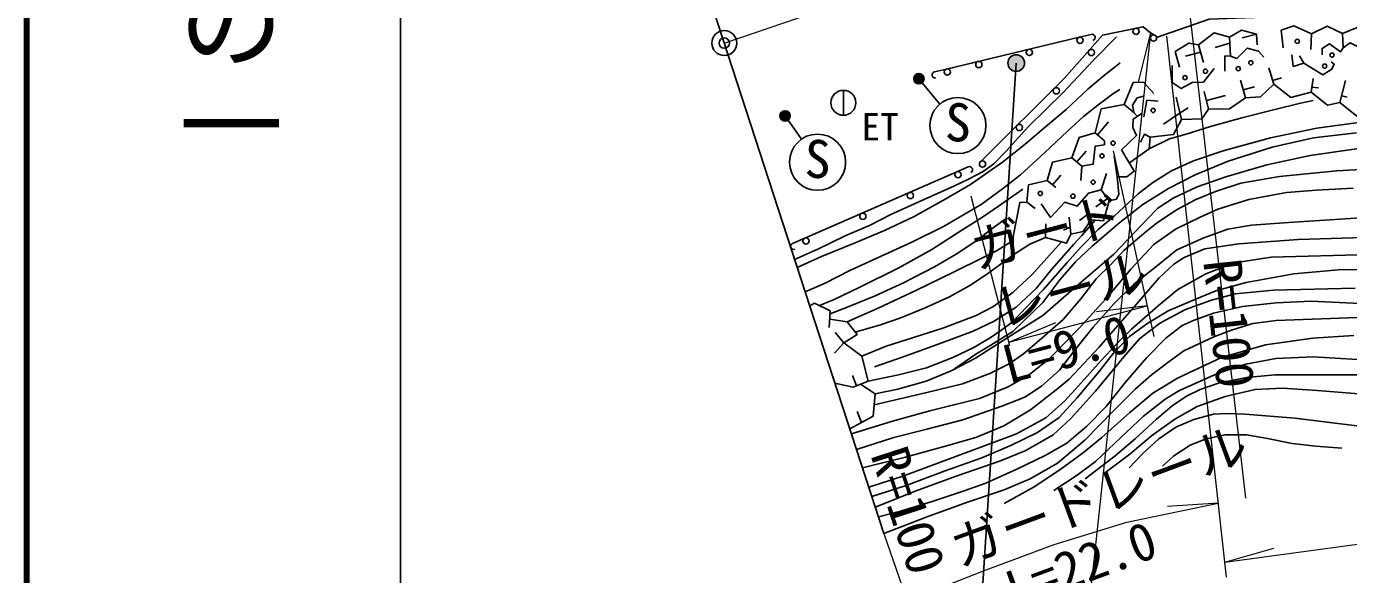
# Model space of a CAD drawing. Units: millimetres at full size, sheet at 1:1000; details may follow other scales. Extents: x 40000 to 680000, y 20000 to 380000.
# Drawn here: x 40000 to 103603, y 241862 to 268232 of the extents above; entities that cross this region are included whole.
import ezdxf
from ezdxf.enums import TextEntityAlignment as Align

# ---------------------------------------------------------------- set-up
doc = ezdxf.new("R2010")
doc.units = ezdxf.units.MM
doc.header["$LTSCALE"] = 1000
doc.header["$PDMODE"] = 32
doc.header["$PDSIZE"] = 500
doc.linetypes.add('CHAIN', pattern=[18.5, 12, -1.5, 3.5, -1.5])
for name, color, linetype, lineweight in [('M-BGD', 7, 'Continuous', 25), ('M-BGD-EXST', 7, 'Continuous', 25), ('M-BMK', 2, 'CHAIN', 13), ('M-BMK-OTRS', 5, 'Continuous', 25), ('M-BMK-SRVR', 3, 'Continuous', 25), ('M-STR-HTXT', 7, 'Continuous', 13), ('M-STR-STRC', 7, 'Continuous', 25), ('M-TTL', 2, 'Continuous', 140), ('M-TTL-BAND', 7, 'Continuous', 25)]:
    doc.layers.add(name, color=color, linetype=linetype, lineweight=lineweight)
doc.layers.add('M-OTRS', color=6, linetype='Continuous')
doc.styles.add('@ＭＳ ゴシック', font='')
doc.styles.add('ＭＳ ゴシック', font='')
doc.styles.get('@ＭＳ ゴシック').set_extended_font_data('@MS Gothic')
doc.styles.get('ＭＳ ゴシック').set_extended_font_data('MS Gothic')

msp = doc.modelspace()

# ---------------------------------------------------------------- hatches: boundary and pattern name
at = {"layer": 'M-BGD-EXST'}
for points in [[(82712, 265599, 1), (83151, 265838, 1)], [(76277, 263809, 1), (76716, 264048, 1)]]:
    msp.add_hatch(color=256, dxfattribs=at).paths.add_polyline_path(points)
at = {"layer": 'M-STR-STRC'}
msp.add_hatch(color=256, dxfattribs=at).paths.add_polyline_path([(87951, 266684, 1), (87276, 266254, 1)])

# ---------------------------------------------------------------- linework, layer by layer
at = {"layer": 'M-BGD'}
for p, q in [((90644, 267711), (91227, 267850)), ((98487, 267679), (99168, 267854)), ((100456, 267198), (100362, 268046)), ((101792, 267120), (101823, 267881)), ((103344, 267198), (103309, 267893)), ((90644, 267711), (84263, 266184)), ((96618, 266492), (96383, 267347)), ((97184, 267216), (97891, 267428)), ((97923, 266800), (97877, 267712)), ((95463, 266274), (95260, 267030)), ((95752, 266796), (96479, 266997)), ((84263, 266184), (83679, 266045)), ((100004, 265457), (99770, 266240)), ((98644, 264802), (98407, 265643)), ((99082, 265332), (98538, 265179)), ((100374, 265757), (99952, 265631)), ((101805, 265076), (101893, 265720)), ((102162, 265273), (101838, 265317)), ((103191, 264575), (103459, 265624)), ((79301, 265158), (79301, 263958)), ((95574, 263753), (95316, 264836)), ((96870, 264255), (96655, 265099)), ((97687, 264906), (96762, 264677)), ((103543, 264831), (103274, 264900)), ((93280, 264092), (92807, 264474)), ((94700, 263525), (95496, 264081)), ((95889, 264310), (95496, 264081)), ((92055, 263644), (91527, 263016)), ((91864, 262733), (91406, 263119)), ((90977, 262234), (90538, 261712)), ((84757, 261237), (85307, 261477)), ((90773, 261514), (90295, 261917)), ((84757, 261237), (77440, 258045)), ((89519, 260481), (89102, 260827)), ((89764, 261084), (89367, 260607)), ((91452, 259560), (92001, 259960)), ((90666, 258899), (91129, 259255)), ((89887, 258433), (90207, 258569)), ((77440, 258045), (76848, 257791)), ((79733, 251445), (79938, 250942)), ((79966, 249709), (80166, 249179))]:
    msp.add_line(p, q, dxfattribs=at)
for points in [[(94366, 267702), (96893, 268576), (106003, 268919), (113117, 270247), (118682, 269298), (126590, 270371), (132861, 271884), (134419, 272451), (145583, 278338), (145666, 278639)], [(85889, 261716), (89919, 265720), (91768, 267819), (93716, 268218), (94074, 267930), (94295, 267801)], [(95260, 267030), (95924, 267435), (96383, 267347), (97136, 267924), (97877, 267712), (98448, 268060), (99168, 267854), (99203, 267354)], [(100362, 268046), (100975, 268258), (101823, 267881), (102566, 268246), (103309, 267893), (104021, 268187), (104553, 267833), (105299, 268057), (106002, 267720), (106581, 267650), (106902, 266758)], [(76956, 257024), (78074, 257524), (79385, 258151), (80586, 258677), (81576, 259182), (82901, 259782), (84650, 260564), (85324, 260888), (86028, 261250), (86537, 261617), (87125, 262237), (87720, 262892), (88210, 263413), (89878, 265062), (91313, 266601), (92435, 267727)], [(97650, 266086), (97656, 266813), (97923, 266800), (98233, 266687), (98726, 267191), (99272, 267035), (99519, 266759)], [(102337, 266872), (102331, 267173), (102687, 267390), (103212, 267010), (103344, 267198), (103683, 267438), (104492, 267026)], [(95574, 263753), (96542, 263782), (96870, 264255), (97881, 264266), (98644, 264802), (99372, 264850), (100004, 265457), (100827, 264814), (101805, 265076), (102582, 264444), (103191, 264575), (104073, 263849), (104431, 264158), (104896, 263765), (105818, 264147), (106474, 264242), (106498, 265041), (106271, 265446), (106916, 265709), (107059, 266484), (106902, 266758)], [(100879, 266868), (100933, 266308), (101457, 266459)], [(101246, 266826), (101457, 266459), (102373, 265911), (102795, 266176), (102910, 266417), (102771, 266525)], [(92617, 266477), (91861, 265882), (91067, 265221), (90018, 264230), (89017, 263399), (88053, 262568), (86957, 261708), (85417, 260630), (84222, 259931), (82708, 259094), (81277, 258418), (79864, 257818), (78251, 257162), (77081, 256638)], [(95118, 266348), (95113, 265540), (95551, 265243), (96086, 265543), (96621, 265549), (97138, 266211)], [(88118, 259786), (88199, 260608), (89102, 260827), (89356, 261706), (90295, 261917), (90642, 262888), (91406, 263119), (91708, 264266), (92807, 264474), (93247, 265540), (93737, 265559), (94231, 264999)], [(77461, 255470), (78425, 255883), (79605, 256489), (81293, 257259), (82588, 257857), (84121, 258610), (85929, 259666), (86957, 260427), (87815, 261092), (88996, 262170), (90058, 263178), (90844, 263902), (91536, 264443), (92312, 265018), (92603, 265193)], [(93449, 263905), (93280, 264092), (93212, 264443), (93434, 264805), (93746, 264880)], [(93761, 263883), (93899, 264679), (94444, 264632)], [(94012, 262337), (94986, 262821), (95788, 263053), (96954, 263416), (98464, 263830), (100064, 264232), (101292, 264539), (101900, 264671)], [(108097, 264150), (102073, 263335), (99849, 262867), (97571, 262252), (96141, 261770), (95093, 261288), (94193, 260727), (93478, 260187), (92333, 259098), (91555, 258457), (90737, 257633), (90060, 256880), (88915, 255563), (87780, 254371), (87414, 254005), (86924, 253640), (86356, 253246), (85547, 252778), (84566, 252304), (83304, 251808), (81944, 251473), (80493, 251169)], [(92467, 260995), (92938, 261002), (93293, 261264), (92684, 262294), (93406, 262980), (93219, 263364), (93241, 263773), (93656, 264037)], [(95574, 263753), (95178, 263032), (94060, 262899), (94012, 262337), (93058, 261663)], [(103988, 263116), (101916, 262870), (99921, 262417), (97805, 261748), (96217, 261100), (94933, 260438), (93702, 259658), (92599, 258797), (91264, 257664), (90462, 256909), (89706, 256036), (88896, 254949), (87992, 254084), (87447, 253557), (86395, 252901), (85674, 252473), (84650, 251752)], [(90731, 260818), (90773, 261514), (91324, 261604), (91418, 262479), (91855, 262541), (91864, 262733)], [(93593, 262659), (93785, 263049), (94060, 262899)], [(80822, 250564), (81924, 250780), (83282, 251174), (84482, 251663), (85651, 252278), (87690, 253571), (88901, 254318), (90627, 255830), (92317, 257270), (93955, 259013), (94427, 259483), (95162, 259978), (96312, 260520), (97701, 260999), (99665, 261574), (101757, 262020), (105540, 262572)], [(106491, 261476), (103033, 261279), (100276, 261013), (98416, 260694), (97194, 260294), (96223, 259887), (95354, 259428), (94413, 258796), (93874, 258368), (92794, 257456), (92178, 256799), (91468, 256082), (90721, 255133), (89871, 254140), (88724, 253122), (87959, 252476), (87269, 252004), (86347, 251534), (85028, 251038), (83247, 250602), (80774, 250021)], [(92085, 259845), (92446, 259928), (92554, 260169), (92467, 260995), (92331, 262008)], [(88822, 259702), (89263, 259041), (89948, 259772), (90551, 259586), (91085, 260212), (91700, 260374), (91955, 261163)], [(87940, 260403), (86764, 259583), (85990, 259053), (85000, 258431), (83562, 257497), (81964, 256618), (80066, 255665), (78854, 255088), (78144, 254807)], [(79688, 248628), (81656, 249237), (83459, 249736), (85843, 250329), (87227, 250887), (88251, 251480), (89216, 252259), (90664, 253737), (91950, 255151), (93129, 256559), (94242, 257739), (95281, 258473), (96467, 259050), (97313, 259439), (98811, 259909), (100622, 260240), (102067, 260349), (103819, 260450)], [(91224, 258927), (91806, 258881), (92085, 259845), (91700, 260374)], [(87450, 257230), (87470, 258120), (87794, 259763), (88118, 259786), (88523, 259474)], [(78663, 254407), (79530, 254746), (80831, 255276), (82195, 255898), (83687, 256660), (84732, 257282), (85631, 257867), (86576, 258584), (87136, 258989)], [(104186, 259026), (100709, 258801), (98939, 258673), (97790, 258475), (96633, 258062), (95345, 257484), (94336, 256675), (93265, 255836), (92303, 254887), (91311, 253770), (90418, 252646), (89697, 251693), (88825, 250926), (88022, 250403), (86929, 249961), (85045, 249310), (83319, 248853), (81726, 248458), (79933, 247874)], [(80791, 251862), (82217, 252353), (83905, 252966), (85546, 253579), (86559, 254054), (87617, 254729), (88568, 255618), (89335, 256553), (90393, 257764), (90768, 258179), (91414, 258912)], [(89039, 258742), (89028, 258080), (90039, 257801), (90236, 258231), (90166, 259055)], [(90236, 258231), (90829, 258359), (91224, 258927), (91073, 259450)], [(87465, 257928), (86659, 257431), (85956, 257091), (84634, 256432), (82788, 255522), (80977, 254672), (79479, 254029)], [(79871, 253520), (81082, 253882), (82057, 254219), (83230, 254702), (84412, 255228), (85388, 255770), (86179, 256293), (86718, 256677), (87450, 257230), (88275, 257754), (89028, 258080)], [(80182, 252363), (81364, 252856), (82667, 253267), (84085, 253717), (85686, 254326), (86487, 254738), (87447, 255439), (88376, 256294), (89085, 257088), (89787, 257871)], [(80218, 246998), (82289, 247503), (84148, 248023), (85667, 248459), (87016, 249011), (88301, 249785), (89532, 250755), (90159, 251262), (91613, 252808), (92280, 253582), (93508, 254995), (94468, 256115), (95201, 256802), (95695, 257124), (96694, 257532), (98327, 257768), (101180, 257977), (104888, 258097)], [(104638, 257265), (99873, 257127), (98433, 256906), (97645, 256679), (96729, 256332), (95385, 255580), (94443, 254786), (93158, 253675), (92662, 253189), (91701, 252166), (90613, 250941), (89948, 250213), (89045, 249410), (87633, 248629), (86047, 248037), (83967, 247270), (82162, 246601), (80521, 246067)], [(80669, 245614), (82318, 246147), (84189, 246858), (85955, 247473), (87394, 248088), (88641, 248703), (89688, 249414), (90535, 250356), (91604, 251631), (92276, 252492), (93069, 253311), (93943, 253959), (94961, 254562), (96474, 255211), (97221, 255505), (98669, 255912), (100963, 256328), (103104, 256524), (106085, 256576)], [(103916, 255640), (99996, 255537), (98152, 255370), (97006, 255062), (95758, 254620), (94556, 253972), (93566, 253212), (92870, 252438), (91436, 250679), (90225, 249350), (89387, 248586), (88084, 247827), (86853, 247332), (84732, 246594), (82798, 245883), (80836, 245099)], [(77682, 254793), (77909, 254923), (78672, 254548), (78620, 253753)], [(80988, 244633), (82044, 244907), (83568, 245374), (85062, 245872), (86159, 246257), (87642, 246938), (89004, 247598), (90050, 248176), (91005, 249009), (91944, 249940), (92874, 251124), (93903, 252311), (94819, 253238), (95598, 253844), (96182, 254107), (97110, 254439), (98507, 254760), (100118, 254941), (101807, 255020), (104505, 254891)], [(78646, 254150), (79479, 254029), (79957, 253407), (79329, 253009)], [(104466, 254249), (100119, 254092), (98997, 253941), (97978, 253622), (97129, 253303), (95671, 252624), (94967, 252109), (94113, 251463), (93337, 250781), (92309, 249754), (90917, 248327), (89603, 247218), (88291, 246461), (87029, 245944), (85275, 245339), (83406, 244674), (81249, 243830)], [(90932, 246474), (92376, 247574), (93332, 248386), (94361, 249342), (95122, 249986), (95812, 250450), (96458, 250770), (97345, 251067), (98696, 251343), (100072, 251470), (103157, 251470), (108080, 251470), (112347, 251470), (116396, 251526), (119634, 251836), (122258, 252221), (124453, 252606), (128173, 253339), (130914, 253815), (133293, 254086), (136500, 254086), (139788, 253780), (142054, 253539)], [(78903, 253515), (79329, 253009), (78874, 252519)], [(87037, 245277), (88475, 246090), (89711, 246894), (90856, 247727), (91731, 248460), (93080, 249653), (94189, 250582), (95379, 251311), (97486, 252309), (99615, 252909), (101892, 253243), (103858, 253360)], [(79329, 253009), (80182, 252363), (80493, 251169), (79773, 250875), (78894, 251068)], [(139165, 252878), (135880, 253110), (133755, 253110), (131273, 252915), (126117, 252291), (121265, 251608), (117198, 251028), (113725, 250651), (109419, 250310), (106096, 250399), (102099, 250716), (100428, 250833), (99109, 250769), (97661, 250421), (96316, 249941), (95241, 249333), (94126, 248543), (93086, 247652), (91790, 246685)], [(105073, 252152), (101913, 252334), (100108, 252252), (98654, 251981), (97298, 251538), (95476, 250710), (94779, 250295), (93739, 249486), (92644, 248457), (91427, 247307), (90540, 246650), (89423, 245906)], [(80119, 251016), (80822, 250564), (80727, 249478), (79606, 248879)], [(93050, 246997), (93711, 247693), (94472, 248395), (95301, 248951), (96153, 249315), (97109, 249577), (97752, 249609), (98636, 249583), (101018, 249386), (104133, 249008), (105901, 249008), (108021, 249186), (113151, 249765), (116821, 250248), (119174, 250573), (122232, 250829), (127486, 250994), (129859, 251039)], [(94654, 247080), (95204, 247576), (95990, 248081), (96748, 248387), (97659, 248586), (98687, 248586), (99706, 248404), (100891, 248172), (102028, 248035), (103282, 247950)]]:
    msp.add_lwpolyline(points, dxfattribs=at)
for centre, radius in [((93378, 267995), 150), ((94219, 267672), 150), ((88247, 266983), 150), ((90679, 267565), 150), ((101134, 267518), 100), ((85816, 266402), 150), ((91227, 266978), 150), ((98902, 266485), 100), ((102804, 266854), 100), ((84298, 266038), 150), ((95738, 265772), 100), ((96717, 266078), 100), ((98294, 266199), 100), ((102456, 266325), 100), ((89541, 265133), 150), ((79301, 264558), 600), ((94202, 264192), 100), ((87768, 263371), 150), ((92275, 262617), 100), ((91743, 262006), 100), ((85994, 261610), 150), ((84817, 261100), 150), ((91317, 260740), 100), ((82526, 260100), 150), ((88772, 260197), 100), ((90340, 260065), 100), ((80235, 259100), 150), ((77500, 257908), 150)]:
    msp.add_circle(centre, radius, dxfattribs=at)
for centre, start, end in [((91262, 267705), 283.45537, 103.45537), ((83714, 265899), 103.45537, 283.45537), ((85367, 261340), 293.57099, 113.57099), ((76908, 257654), 113.57099, 293.57099)]:
    msp.add_arc(centre, 150, start, end, dxfattribs=at)
at = {"layer": 'M-BGD-EXST'}
for p, q in [((82932, 265719), (83946, 264501)), ((76497, 263929), (77283, 262807))]:
    msp.add_line(p, q, dxfattribs=at)
for centre, radius in [((82932, 265719), 250), ((84810, 263464), 1350), ((76497, 263929), 250), ((78057, 261702), 1350)]:
    msp.add_circle(centre, radius, dxfattribs=at)
at = {"layer": 'M-BMK'}
msp.add_lwpolyline([(73569, 267431), (77147, 268646), (81326, 269869), (86233, 271093), (90338, 271949), (94207, 272484), (95518, 272675), (119034, 275454)], dxfattribs=at)
at = {"layer": 'M-BMK-OTRS'}
msp.add_line((81249, 243830), (66314, 289726), dxfattribs=at)
at = {"layer": 'M-BMK-SRVR'}
msp.add_circle((73569, 267431), 600, dxfattribs=at)
at = {"layer": 'M-OTRS'}
msp.add_point((73569, 267431), dxfattribs=at)
at = {"layer": 'M-STR-HTXT'}
for p, q in [((95518, 272675), (98644, 245539)), ((94074, 267930), (93475, 265549)), ((97727, 241743), (94868, 267769)), ((92280, 262242), (94233, 253318)), ((85429, 260079), (87295, 252879)), ((87253, 253040), (93910, 254791)), ((93910, 254791), (91472, 254503)), ((87253, 253040), (89517, 253989)), ((97337, 245291), (94888, 245132)), ((81249, 243830), (85179, 232544)), ((97649, 242459), (100012, 243125))]:
    msp.add_line(p, q, dxfattribs=at)
for points in [[(97649, 242459), (110171, 244161), (127574, 246548), (132891, 247300), (136863, 247988), (141113, 248875), (146642, 250417), (152525, 252359), (158318, 254636), (162947, 256759), (167763, 259193), (178558, 265262), (181797, 266908), (186091, 269096), (190894, 271292), (194536, 272625), (195856, 273017)], [(94074, 267930), (90413, 233872), (122722, 233872)], [(82374, 240599), (86038, 242049), (89446, 243313), (92929, 244376), (97337, 245291)]]:
    msp.add_lwpolyline(points, dxfattribs=at)
at = {"layer": 'M-STR-STRC'}
msp.add_line((87614, 266469), (85911, 239824), dxfattribs=at)
msp.add_circle((87614, 266469), 400, dxfattribs=at)
at = {"layer": 'M-TTL'}
msp.add_line((40000, 380000), (40000, 20000), dxfattribs=at)
at = {"layer": 'M-TTL-BAND'}
msp.add_line((58000, 370000), (58000, 20000), dxfattribs=at)

# ---------------------------------------------------------------- texts
at = {"layer": 'M-BGD', "style": 'ＭＳ ゴシック'}
msp.add_text('ET', height=1320, dxfattribs=at).set_placement((80172, 262351), align=Align.BOTTOM_LEFT)
at = {"layer": 'M-BGD-EXST', "style": 'ＭＳ ゴシック'}
for p in [(84155, 262171), (77402, 260409)]:
    msp.add_text('S', height=1833, rotation=358.508, dxfattribs=at).set_placement(p, align=Align.BOTTOM_LEFT)
at = {"layer": 'M-STR-HTXT', "style": 'ＭＳ ゴシック'}
for s, rotation, p in [('ガード', 14.734, (85851, 256005)), ('レール', 14.734, (86967, 253191)), ('R=100', 276.27, (96064, 256884)), ('L=9.0', 14.734, (87384, 250514)), ('ガードレール', 20.347, (85065, 241688)), ('R=100', 288.025, (80068, 247460)), ('L=22.0', 20.347, (87736, 239662))]:
    msp.add_text(s, height=1833, rotation=rotation, dxfattribs=at).set_placement(p, align=Align.BOTTOM_LEFT)
at = {"layer": 'M-TTL-BAND', "style": '@ＭＳ ゴシック'}
msp.add_text('縮尺千分の一', height=3666, rotation=270, dxfattribs=at).set_placement((49777, 261030), align=Align.MIDDLE_RIGHT)

doc.saveas('drawing.dxf')
